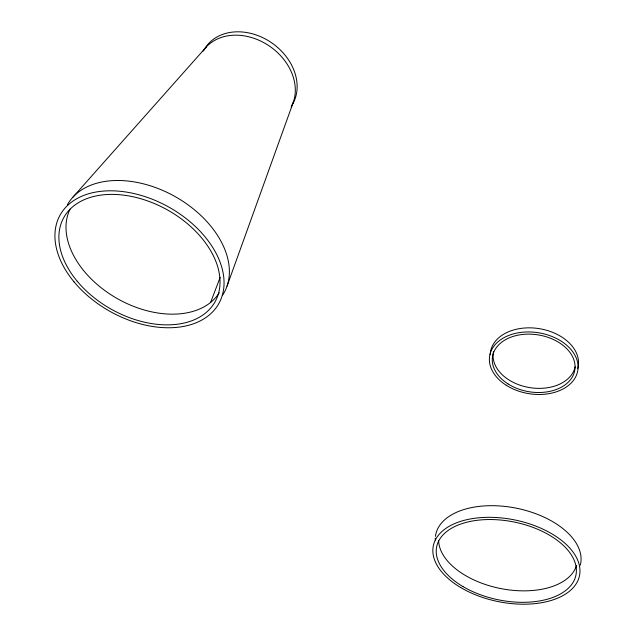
<?xml version="1.0" encoding="UTF-8"?>
<svg xmlns="http://www.w3.org/2000/svg" width="636" height="636" viewBox="0 0 636 636"><rect width="100%" height="100%" fill="white"/><g stroke="black" fill="none" stroke-linecap="round" stroke-linejoin="round"><path stroke-width="0.95" d="M227.044 286.097L293.371 102.03M70.032 209.172A85.598 57.057 29.3 0 0 109.678 293.927A85.598 57.057 29.3 0 0 210.595 302.45L220.151 277.423M73.021 197.049L206.279 47M210.675 302.394L213.41 299.969A85.598 57.057 29.3 0 0 219.245 292.846M202.916 51.325A52.239 41.268 34.8 0 1 267.454 44.782A52.239 41.268 34.8 0 1 291.201 106.983M203.798 50.3A52.009 41.213 35 0 1 269.441 41.348A52.009 41.213 35 0 1 291.67 105.719M67.337 204.856A89.851 59.903 29.3 0 1 177.142 197.74A89.851 59.903 29.3 0 1 222.306 295.613M435.278 539.964A73.895 41.841 11.4 0 1 435.294 538.135M435.453 536.331A73.895 41.841 11.4 0 1 516.114 508.14A73.895 41.841 11.4 0 1 580.294 565.181M576.574 565.356A70.405 39.853 11.4 0 1 502.726 588.936A70.405 39.853 11.4 0 1 438.617 540.481M490.197 354.761A44.48 30.83 9.2 0 1 538.986 328.605A44.48 30.83 9.2 0 1 577.774 368.514M575.151 366.71A41.531 28.787 9.2 0 1 528.238 387.356A41.531 28.787 9.2 0 1 493.544 351.39M74.014 281.827A90.868 59.879 29.1 0 0 218.569 304.024A90.868 59.879 29.1 0 0 125.856 192A90.868 59.879 29.1 0 0 74.014 281.827M77.226 281.271A86.568 57.033 29.1 0 0 214.881 302.116A86.568 57.033 29.1 0 0 126.254 195.506A86.568 57.033 29.1 0 0 77.226 281.271M460.742 587.561A74.595 41.658 11.5 0 0 579.181 577.003A74.595 41.658 11.5 0 0 479.29 517.744A74.595 41.658 11.5 0 0 460.742 587.561M462.928 586.535A71.065 39.686 11.5 0 0 575.66 576.311A71.065 39.686 11.5 0 0 480.315 519.962A71.065 39.686 11.5 0 0 462.928 586.535M508.092 383.953A41.698 28.787 9.3 0 0 574.658 370.883A41.698 28.787 9.3 0 0 518.253 335.116A41.698 28.787 9.3 0 0 508.092 383.953M506.256 385.265A44.655 30.83 9.3 0 0 577.615 371.368A44.655 30.83 9.3 0 0 517.299 332.986A44.655 30.83 9.3 0 0 506.256 385.265"/></g></svg>
